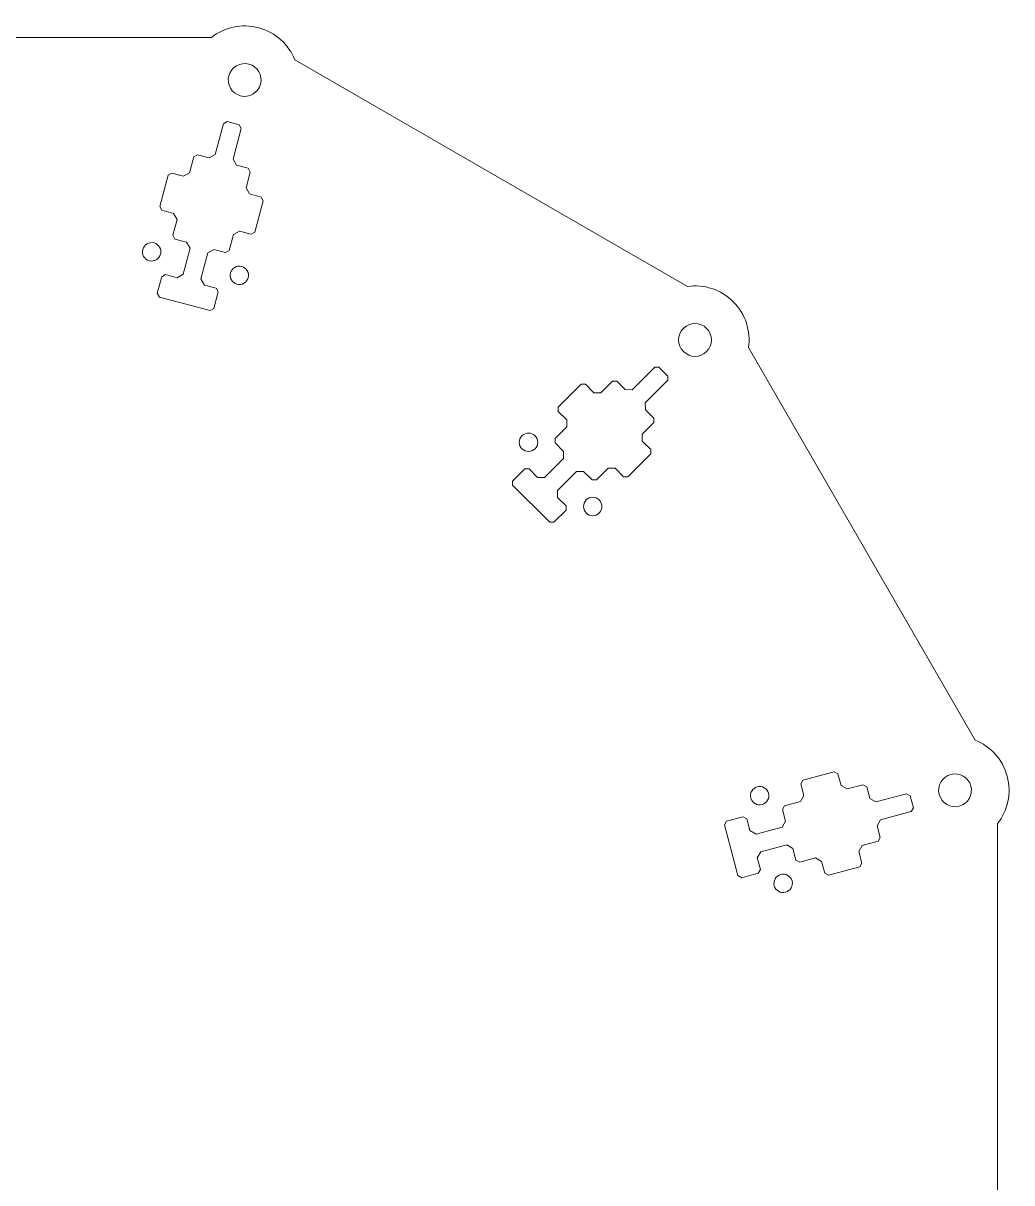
# Model space of a CAD drawing. Header units: millimetres. Extents: x -600 to 600, y -349 to 257.
# Drawn here: x -334 to -87, y -33.1 to 256.6 of the extents above; entities that cross this region are included whole.
import ezdxf

# ---------------------------------------------------------------- set-up
doc = ezdxf.new("R2010")
doc.units = ezdxf.units.MM
doc.header["$MEASUREMENT"] = 0
doc.layers.add('layer 1', color=7, linetype='Continuous')

msp = doc.modelspace()

# ---------------------------------------------------------------- linework, layer by layer
at = {"layer": 'layer 1', "color": 250, "lineweight": 9}
for points, knots in [([(-286.9567, -253.0725), (-286.9567, -253.0725), (-318.1778, -253.0723), (-318.1778, -253.0723), (-318.1778, -253.0723), (-318.1778, -253.0723), (-318.1778, -253.0722), (-318.1778, -253.0722), (-318.1778, -253.0722), (-319.9939, -253.0706), (-322.0654, -252.5196), (-322.0879, -249.1546), (-322.0879, -249.1546), (-322.0879, -249.1546), (-322.0874, -227.9058), (-322.0874, -227.9058), (-322.0874, -227.9058), (-322.0874, -226.2563), (-323.4381, -224.9058), (-325.0877, -224.9058), (-325.0877, -224.9058), (-325.0877, -224.9058), (-361.5357, -224.9059), (-361.5357, -224.9059), (-361.5357, -224.9059), (-363.4216, -224.9059), (-365.0883, -225.7759), (-365.0883, -227.906), (-365.0883, -227.906), (-365.0883, -227.906), (-365.0885, -249.1548), (-365.0885, -249.1548), (-365.0885, -249.1548), (-365.1108, -252.4876), (-367.1429, -253.0598), (-368.9464, -253.0719), (-368.9464, -253.0719), (-368.9464, -253.0719), (-400.2258, -253.0717), (-400.2258, -253.0717), (-400.2258, -253.0717), (-403.4528, -255.5977), (-407.7861, -256.6295), (-412.0494, -255.4872), (-412.0494, -255.4872), (-416.3123, -254.345), (-419.5489, -251.2851), (-421.0808, -247.4845), (-421.0808, -247.4845), (-421.0808, -247.4845), (-519.1744, -190.8497), (-519.1744, -190.8497), (-519.1744, -190.8497), (-523.2319, -191.4237), (-527.5005, -190.1506), (-530.6214, -187.0297), (-530.6214, -187.0297), (-533.7419, -183.9092), (-535.0151, -179.6411), (-534.4415, -175.5839), (-534.4415, -175.5839), (-534.4415, -175.5839), (-591.076, -77.4893), (-591.076, -77.4893), (-591.076, -77.4893), (-594.8768, -75.9576), (-597.9367, -72.7208), (-599.079, -68.4578), (-599.079, -68.4578), (-600.2211, -64.1951), (-599.1898, -59.8624), (-596.6647, -56.6356), (-596.6647, -56.6356), (-596.6647, -56.6356), (-596.6643, 56.6346), (-596.6643, 56.6346), (-596.6643, 56.6346), (-599.1897, 59.8615), (-600.2213, 64.1945), (-599.0791, 68.4574), (-599.0791, 68.4574), (-597.937, 72.72), (-594.8774, 75.9565), (-591.0772, 77.4884), (-591.0772, 77.4884), (-591.0772, 77.4884), (-534.4417, 175.5833), (-534.4417, 175.5833), (-534.4417, 175.5833), (-535.0154, 179.6406), (-533.7423, 183.9088), (-530.6217, 187.0294), (-530.6217, 187.0294), (-527.5013, 190.1499), (-523.2335, 191.4229), (-519.1765, 190.8496), (-519.1765, 190.8496), (-519.1765, 190.8496), (-421.0814, 247.4838), (-421.0814, 247.4838), (-421.0814, 247.4838), (-419.5497, 251.2848), (-416.3129, 254.3448), (-412.0498, 255.4871), (-412.0498, 255.4871), (-407.787, 256.6293), (-403.4541, 255.5978), (-400.2272, 253.0725), (-400.2272, 253.0725), (-400.2272, 253.0725), (-286.9574, 253.0723), (-286.9574, 253.0723), (-286.9574, 253.0723), (-283.7304, 255.5978), (-279.3975, 256.6294), (-275.1346, 255.4872), (-275.1346, 255.4872), (-270.872, 254.345), (-267.6355, 251.2855), (-266.1035, 247.4852), (-266.1035, 247.4852), (-266.1035, 247.4852), (-168.0084, 190.8498), (-168.0084, 190.8498), (-168.0084, 190.8498), (-163.9512, 191.4233), (-159.6831, 190.1502), (-156.5626, 187.0297), (-156.5626, 187.0297), (-153.4423, 183.9094), (-152.1691, 179.6416), (-152.7424, 175.5847), (-152.7424, 175.5847), (-152.7424, 175.5847), (-96.1072, 77.489), (-96.1072, 77.489), (-96.1072, 77.489), (-92.3068, 75.9572), (-89.2471, 72.7205), (-88.1049, 68.4578), (-88.1049, 68.4578), (-86.9628, 64.1952), (-87.9941, 59.8625), (-90.5192, 56.6358), (-90.5192, 56.6358), (-90.5192, 56.6358), (-90.5199, -56.6343), (-90.5199, -56.6343), (-90.5199, -56.6343), (-87.9942, -59.8613), (-86.9625, -64.1944), (-88.1048, -68.4574), (-88.1048, -68.4574), (-89.2471, -72.7204), (-92.3071, -75.9573), (-96.1079, -77.489), (-96.1079, -77.489), (-96.1079, -77.489), (-152.7423, -175.5824), (-152.7423, -175.5824), (-152.7423, -175.5824), (-152.1683, -179.64), (-153.4414, -183.9084), (-156.5622, -187.0294), (-156.5622, -187.0294), (-159.683, -190.1501), (-163.9513, -191.4233), (-168.0087, -190.8495), (-168.0087, -190.8495), (-168.0087, -190.8495), (-266.1026, -247.4839), (-266.1026, -247.4839), (-266.1026, -247.4839), (-267.6343, -251.2848), (-270.8711, -254.3448), (-275.1342, -255.4871), (-275.1342, -255.4871), (-279.397, -256.6293), (-283.7299, -255.5978), (-286.9567, -253.0725)], [0, 0, 0, 0, 0.02173913, 0.02173913, 0.02173913, 0.02173913, 0.04347826, 0.04347826, 0.04347826, 0.04347826, 0.06521739, 0.06521739, 0.06521739, 0.06521739, 0.08695652, 0.08695652, 0.08695652, 0.08695652, 0.10869565, 0.10869565, 0.10869565, 0.10869565, 0.13043478, 0.13043478, 0.13043478, 0.13043478, 0.15217391, 0.15217391, 0.15217391, 0.15217391, 0.17391304, 0.17391304, 0.17391304, 0.17391304, 0.19565217, 0.19565217, 0.19565217, 0.19565217, 0.2173913, 0.2173913, 0.2173913, 0.2173913, 0.23913043, 0.23913043, 0.23913043, 0.23913043, 0.26086957, 0.26086957, 0.26086957, 0.26086957, 0.2826087, 0.2826087, 0.2826087, 0.2826087, 0.30434783, 0.30434783, 0.30434783, 0.30434783, 0.32608696, 0.32608696, 0.32608696, 0.32608696, 0.34782609, 0.34782609, 0.34782609, 0.34782609, 0.36956522, 0.36956522, 0.36956522, 0.36956522, 0.39130435, 0.39130435, 0.39130435, 0.39130435, 0.41304348, 0.41304348, 0.41304348, 0.41304348, 0.43478261, 0.43478261, 0.43478261, 0.43478261, 0.45652174, 0.45652174, 0.45652174, 0.45652174, 0.47826087, 0.47826087, 0.47826087, 0.47826087, 0.5, 0.5, 0.5, 0.5, 0.52173913, 0.52173913, 0.52173913, 0.52173913, 0.54347826, 0.54347826, 0.54347826, 0.54347826, 0.56521739, 0.56521739, 0.56521739, 0.56521739, 0.58695652, 0.58695652, 0.58695652, 0.58695652, 0.60869565, 0.60869565, 0.60869565, 0.60869565, 0.63043478, 0.63043478, 0.63043478, 0.63043478, 0.65217391, 0.65217391, 0.65217391, 0.65217391, 0.67391304, 0.67391304, 0.67391304, 0.67391304, 0.69565217, 0.69565217, 0.69565217, 0.69565217, 0.7173913, 0.7173913, 0.7173913, 0.7173913, 0.73913043, 0.73913043, 0.73913043, 0.73913043, 0.76086957, 0.76086957, 0.76086957, 0.76086957, 0.7826087, 0.7826087, 0.7826087, 0.7826087, 0.80434783, 0.80434783, 0.80434783, 0.80434783, 0.82608696, 0.82608696, 0.82608696, 0.82608696, 0.84782609, 0.84782609, 0.84782609, 0.84782609, 0.86956522, 0.86956522, 0.86956522, 0.86956522, 0.89130435, 0.89130435, 0.89130435, 0.89130435, 0.91304348, 0.91304348, 0.91304348, 0.91304348, 0.93478261, 0.93478261, 0.93478261, 0.93478261, 0.95652174, 0.95652174, 0.95652174, 0.95652174, 1, 1, 1, 1]), ([(-295.5338, 193.0401), (-295.5338, 193.0401), (-294.0166, 193.9078), (-294.0166, 193.9078), (-294.0166, 193.9078), (-294.0166, 193.9078), (-292.273, 200.4147), (-292.273, 200.4147), (-292.273, 200.4147), (-292.273, 200.4147), (-293.1529, 201.9267), (-293.1529, 201.9267), (-293.1529, 201.9267), (-293.1529, 201.9267), (-296.0507, 202.7034), (-296.0507, 202.7034), (-296.0507, 202.7034), (-296.0507, 202.7034), (-296.5873, 203.6325), (-296.5873, 203.6325), (-296.5873, 203.6325), (-296.5873, 203.6325), (-295.524, 207.6008), (-295.524, 207.6008), (-295.524, 207.6008), (-295.524, 207.6008), (-296.4036, 209.1131), (-296.4036, 209.1131), (-296.4036, 209.1131), (-296.4036, 209.1131), (-299.302, 209.8895), (-299.302, 209.8895), (-299.302, 209.8895), (-299.302, 209.8895), (-299.8382, 210.8186), (-299.8382, 210.8186), (-299.8382, 210.8186), (-299.8382, 210.8186), (-297.7463, 218.6262), (-297.7463, 218.6262), (-297.7463, 218.6262), (-297.7463, 218.6262), (-296.8171, 219.1625), (-296.8171, 219.1625), (-296.8171, 219.1625), (-296.8171, 219.1625), (-293.9189, 218.3856), (-293.9189, 218.3856), (-293.9189, 218.3856), (-293.9189, 218.3856), (-292.401, 219.2556), (-292.401, 219.2556), (-292.401, 219.2556), (-292.401, 219.2556), (-291.3377, 223.2241), (-291.3377, 223.2241), (-291.3377, 223.2241), (-291.3377, 223.2241), (-290.4087, 223.7604), (-290.4087, 223.7604), (-290.4087, 223.7604), (-290.4087, 223.7604), (-287.5105, 222.984), (-287.5105, 222.984), (-287.5105, 222.984), (-287.5105, 222.984), (-285.9925, 223.8536), (-285.9925, 223.8536), (-285.9925, 223.8536), (-285.9925, 223.8536), (-283.9459, 231.4928), (-283.9459, 231.4928), (-283.9459, 231.4928), (-283.9459, 231.4928), (-283.0165, 232.0291), (-283.0165, 232.0291), (-283.0165, 232.0291), (-283.0165, 232.0291), (-280.039, 231.2316), (-280.039, 231.2316), (-280.039, 231.2316), (-280.039, 231.2316), (-279.5023, 230.3022), (-279.5023, 230.3022), (-279.5023, 230.3022), (-279.5023, 230.3022), (-281.5494, 222.6631), (-281.5494, 222.6631), (-281.5494, 222.6631), (-281.5494, 222.6631), (-280.6697, 221.1508), (-280.6697, 221.1508), (-280.6697, 221.1508), (-280.6697, 221.1508), (-277.7716, 220.3745), (-277.7716, 220.3745), (-277.7716, 220.3745), (-277.7716, 220.3745), (-277.2351, 219.4455), (-277.2351, 219.4455), (-277.2351, 219.4455), (-277.2351, 219.4455), (-278.2984, 215.4768), (-278.2984, 215.4768), (-278.2984, 215.4768), (-278.2984, 215.4768), (-277.4189, 213.9648), (-277.4189, 213.9648), (-277.4189, 213.9648), (-277.4189, 213.9648), (-274.5205, 213.1881), (-274.5205, 213.1881), (-274.5205, 213.1881), (-274.5205, 213.1881), (-273.984, 212.259), (-273.984, 212.259), (-273.984, 212.259), (-273.984, 212.259), (-276.0762, 204.4518), (-276.0762, 204.4518), (-276.0762, 204.4518), (-276.0762, 204.4518), (-277.0054, 203.9154), (-277.0054, 203.9154), (-277.0054, 203.9154), (-277.0054, 203.9154), (-279.9035, 204.6919), (-279.9035, 204.6919), (-279.9035, 204.6919), (-279.9035, 204.6919), (-281.4214, 203.8219), (-281.4214, 203.8219), (-281.4214, 203.8219), (-281.4214, 203.8219), (-282.485, 199.8538), (-282.485, 199.8538), (-282.485, 199.8538), (-282.485, 199.8538), (-283.4138, 199.3177), (-283.4138, 199.3177), (-283.4138, 199.3177), (-283.4138, 199.3177), (-286.312, 200.0939), (-286.312, 200.0939), (-286.312, 200.0939), (-286.312, 200.0939), (-287.8293, 199.2266), (-287.8293, 199.2266), (-287.8293, 199.2266), (-287.8293, 199.2266), (-289.573, 192.7196), (-289.573, 192.7196), (-289.573, 192.7196), (-289.573, 192.7196), (-288.693, 191.2071), (-288.693, 191.2071), (-288.693, 191.2071), (-288.693, 191.2071), (-285.795, 190.4306), (-285.795, 190.4306), (-285.795, 190.4306), (-285.795, 190.4306), (-285.2584, 189.5014), (-285.2584, 189.5014), (-285.2584, 189.5014), (-285.2584, 189.5014), (-286.367, 185.3649), (-286.367, 185.3649), (-286.367, 185.3649), (-286.367, 185.3649), (-287.2961, 184.8286), (-287.2961, 184.8286), (-287.2961, 184.8286), (-287.2961, 184.8286), (-299.9332, 188.2145), (-299.9332, 188.2145), (-299.9332, 188.2145), (-299.9332, 188.2145), (-300.4697, 189.1435), (-300.4697, 189.1435), (-300.4697, 189.1435), (-300.4697, 189.1435), (-299.3611, 193.28), (-299.3611, 193.28), (-299.3611, 193.28), (-299.3611, 193.28), (-298.432, 193.8167), (-298.432, 193.8167), (-298.432, 193.8167), (-298.432, 193.8167), (-295.5338, 193.0401), (-295.5338, 193.0401)], [0, 0, 0, 0, 0.02040816, 0.02040816, 0.02040816, 0.02040816, 0.04081633, 0.04081633, 0.04081633, 0.04081633, 0.06122449, 0.06122449, 0.06122449, 0.06122449, 0.08163265, 0.08163265, 0.08163265, 0.08163265, 0.10204082, 0.10204082, 0.10204082, 0.10204082, 0.12244898, 0.12244898, 0.12244898, 0.12244898, 0.14285714, 0.14285714, 0.14285714, 0.14285714, 0.16326531, 0.16326531, 0.16326531, 0.16326531, 0.18367347, 0.18367347, 0.18367347, 0.18367347, 0.20408163, 0.20408163, 0.20408163, 0.20408163, 0.2244898, 0.2244898, 0.2244898, 0.2244898, 0.24489796, 0.24489796, 0.24489796, 0.24489796, 0.26530612, 0.26530612, 0.26530612, 0.26530612, 0.28571429, 0.28571429, 0.28571429, 0.28571429, 0.30612245, 0.30612245, 0.30612245, 0.30612245, 0.32653061, 0.32653061, 0.32653061, 0.32653061, 0.34693878, 0.34693878, 0.34693878, 0.34693878, 0.36734694, 0.36734694, 0.36734694, 0.36734694, 0.3877551, 0.3877551, 0.3877551, 0.3877551, 0.40816327, 0.40816327, 0.40816327, 0.40816327, 0.42857143, 0.42857143, 0.42857143, 0.42857143, 0.44897959, 0.44897959, 0.44897959, 0.44897959, 0.46938776, 0.46938776, 0.46938776, 0.46938776, 0.48979592, 0.48979592, 0.48979592, 0.48979592, 0.51020408, 0.51020408, 0.51020408, 0.51020408, 0.53061224, 0.53061224, 0.53061224, 0.53061224, 0.55102041, 0.55102041, 0.55102041, 0.55102041, 0.57142857, 0.57142857, 0.57142857, 0.57142857, 0.59183673, 0.59183673, 0.59183673, 0.59183673, 0.6122449, 0.6122449, 0.6122449, 0.6122449, 0.63265306, 0.63265306, 0.63265306, 0.63265306, 0.65306122, 0.65306122, 0.65306122, 0.65306122, 0.67346939, 0.67346939, 0.67346939, 0.67346939, 0.69387755, 0.69387755, 0.69387755, 0.69387755, 0.71428571, 0.71428571, 0.71428571, 0.71428571, 0.73469388, 0.73469388, 0.73469388, 0.73469388, 0.75510204, 0.75510204, 0.75510204, 0.75510204, 0.7755102, 0.7755102, 0.7755102, 0.7755102, 0.79591837, 0.79591837, 0.79591837, 0.79591837, 0.81632653, 0.81632653, 0.81632653, 0.81632653, 0.83673469, 0.83673469, 0.83673469, 0.83673469, 0.85714286, 0.85714286, 0.85714286, 0.85714286, 0.87755102, 0.87755102, 0.87755102, 0.87755102, 0.89795918, 0.89795918, 0.89795918, 0.89795918, 0.91836735, 0.91836735, 0.91836735, 0.91836735, 0.93877551, 0.93877551, 0.93877551, 0.93877551, 0.95918367, 0.95918367, 0.95918367, 0.95918367, 1, 1, 1, 1]), ([(-302.4755, 197.2817), (-303.7024, 197.6106), (-304.4312, 198.8714), (-304.1021, 200.0986), (-304.1021, 200.0986), (-303.7732, 201.3256), (-302.5122, 202.0539), (-301.2851, 201.7251), (-301.2851, 201.7251), (-300.058, 201.3963), (-299.3303, 200.1351), (-299.6589, 198.9082), (-299.6589, 198.9082), (-299.9875, 197.6812), (-301.2487, 196.9529), (-302.4755, 197.2817)], [0, 0, 0, 0, 0.2, 0.2, 0.2, 0.2, 0.4, 0.4, 0.4, 0.4, 0.6, 0.6, 0.6, 0.6, 1, 1, 1, 1]), ([(-280.5604, 191.4097), (-281.7873, 191.7384), (-282.5152, 192.9994), (-282.1867, 194.2265), (-282.1867, 194.2265), (-281.8579, 195.4533), (-280.5969, 196.1815), (-279.3699, 195.8527), (-279.3699, 195.8527), (-278.1429, 195.5241), (-277.4151, 194.263), (-277.7436, 193.0358), (-277.7436, 193.0358), (-278.0725, 191.8089), (-279.3335, 191.0806), (-280.5604, 191.4097)], [0, 0, 0, 0, 0.2, 0.2, 0.2, 0.2, 0.4, 0.4, 0.4, 0.4, 0.6, 0.6, 0.6, 0.6, 1, 1, 1, 1]), ([(-205.4522, 143.1483), (-205.4522, 143.1483), (-203.7044, 143.1411), (-203.7044, 143.1411), (-203.7044, 143.1411), (-203.7044, 143.1411), (-198.941, 147.9044), (-198.941, 147.9044), (-198.941, 147.9044), (-198.941, 147.9044), (-198.947, 149.6538), (-198.947, 149.6538), (-198.947, 149.6538), (-198.947, 149.6538), (-201.0682, 151.7753), (-201.0682, 151.7753), (-201.0682, 151.7753), (-201.0682, 151.7753), (-201.0683, 152.8483), (-201.0683, 152.8483), (-201.0683, 152.8483), (-201.0683, 152.8483), (-198.1634, 155.7532), (-198.1634, 155.7532), (-198.1634, 155.7532), (-198.1634, 155.7532), (-198.169, 157.5027), (-198.169, 157.5027), (-198.169, 157.5027), (-198.169, 157.5027), (-200.2909, 159.6243), (-200.2909, 159.6243), (-200.2909, 159.6243), (-200.2909, 159.6243), (-200.2907, 160.697), (-200.2907, 160.697), (-200.2907, 160.697), (-200.2907, 160.697), (-194.5752, 166.4127), (-194.5752, 166.4127), (-194.5752, 166.4127), (-194.5752, 166.4127), (-193.5024, 166.4125), (-193.5024, 166.4125), (-193.5024, 166.4125), (-193.5024, 166.4125), (-191.3809, 164.2907), (-191.3809, 164.2907), (-191.3809, 164.2907), (-191.3809, 164.2907), (-189.6314, 164.2851), (-189.6314, 164.2851), (-189.6314, 164.2851), (-189.6314, 164.2851), (-186.7262, 167.1903), (-186.7262, 167.1903), (-186.7262, 167.1903), (-186.7262, 167.1903), (-185.6536, 167.1902), (-185.6536, 167.1902), (-185.6536, 167.1902), (-185.6536, 167.1902), (-183.5319, 165.0687), (-183.5319, 165.0687), (-183.5319, 165.0687), (-183.5319, 165.0687), (-181.7825, 165.0629), (-181.7825, 165.0629), (-181.7825, 165.0629), (-181.7825, 165.0629), (-176.1904, 170.6553), (-176.1904, 170.6553), (-176.1904, 170.6553), (-176.1904, 170.6553), (-175.1174, 170.655), (-175.1174, 170.655), (-175.1174, 170.655), (-175.1174, 170.655), (-172.9376, 168.4756), (-172.9376, 168.4756), (-172.9376, 168.4756), (-172.9376, 168.4756), (-172.9374, 167.4024), (-172.9374, 167.4024), (-172.9374, 167.4024), (-172.9374, 167.4024), (-178.5298, 161.8103), (-178.5298, 161.8103), (-178.5298, 161.8103), (-178.5298, 161.8103), (-178.5241, 160.0608), (-178.5241, 160.0608), (-178.5241, 160.0608), (-178.5241, 160.0608), (-176.4025, 157.9394), (-176.4025, 157.9394), (-176.4025, 157.9394), (-176.4025, 157.9394), (-176.4024, 156.8666), (-176.4024, 156.8666), (-176.4024, 156.8666), (-176.4024, 156.8666), (-179.3075, 153.9613), (-179.3075, 153.9613), (-179.3075, 153.9613), (-179.3075, 153.9613), (-179.3019, 152.2121), (-179.3019, 152.2121), (-179.3019, 152.2121), (-179.3019, 152.2121), (-177.1801, 150.0903), (-177.1801, 150.0903), (-177.1801, 150.0903), (-177.1801, 150.0903), (-177.18, 149.0174), (-177.18, 149.0174), (-177.18, 149.0174), (-177.18, 149.0174), (-182.8956, 143.3022), (-182.8956, 143.3022), (-182.8956, 143.3022), (-182.8956, 143.3022), (-183.9685, 143.3023), (-183.9685, 143.3023), (-183.9685, 143.3023), (-183.9685, 143.3023), (-186.0901, 145.4238), (-186.0901, 145.4238), (-186.0901, 145.4238), (-186.0901, 145.4238), (-187.8396, 145.4294), (-187.8396, 145.4294), (-187.8396, 145.4294), (-187.8396, 145.4294), (-190.7448, 142.5247), (-190.7448, 142.5247), (-190.7448, 142.5247), (-190.7448, 142.5247), (-191.8171, 142.5248), (-191.8171, 142.5248), (-191.8171, 142.5248), (-191.8171, 142.5248), (-193.939, 144.6461), (-193.939, 144.6461), (-193.939, 144.6461), (-193.939, 144.6461), (-195.6867, 144.6536), (-195.6867, 144.6536), (-195.6867, 144.6536), (-195.6867, 144.6536), (-200.4502, 139.8903), (-200.4502, 139.8903), (-200.4502, 139.8903), (-200.4502, 139.8903), (-200.4444, 138.1404), (-200.4444, 138.1404), (-200.4444, 138.1404), (-200.4444, 138.1404), (-198.3229, 136.019), (-198.3229, 136.019), (-198.3229, 136.019), (-198.3229, 136.019), (-198.3228, 134.946), (-198.3228, 134.946), (-198.3228, 134.946), (-198.3228, 134.946), (-201.3511, 131.918), (-201.3511, 131.918), (-201.3511, 131.918), (-201.3511, 131.918), (-202.4239, 131.918), (-202.4239, 131.918), (-202.4239, 131.918), (-202.4239, 131.918), (-211.675, 141.1688), (-211.675, 141.1688), (-211.675, 141.1688), (-211.675, 141.1688), (-211.6751, 142.2417), (-211.6751, 142.2417), (-211.6751, 142.2417), (-211.6751, 142.2417), (-208.6468, 145.2696), (-208.6468, 145.2696), (-208.6468, 145.2696), (-208.6468, 145.2696), (-207.5738, 145.2699), (-207.5738, 145.2699), (-207.5738, 145.2699), (-207.5738, 145.2699), (-205.4522, 143.1483), (-205.4522, 143.1483)], [0, 0, 0, 0, 0.02040816, 0.02040816, 0.02040816, 0.02040816, 0.04081633, 0.04081633, 0.04081633, 0.04081633, 0.06122449, 0.06122449, 0.06122449, 0.06122449, 0.08163265, 0.08163265, 0.08163265, 0.08163265, 0.10204082, 0.10204082, 0.10204082, 0.10204082, 0.12244898, 0.12244898, 0.12244898, 0.12244898, 0.14285714, 0.14285714, 0.14285714, 0.14285714, 0.16326531, 0.16326531, 0.16326531, 0.16326531, 0.18367347, 0.18367347, 0.18367347, 0.18367347, 0.20408163, 0.20408163, 0.20408163, 0.20408163, 0.2244898, 0.2244898, 0.2244898, 0.2244898, 0.24489796, 0.24489796, 0.24489796, 0.24489796, 0.26530612, 0.26530612, 0.26530612, 0.26530612, 0.28571429, 0.28571429, 0.28571429, 0.28571429, 0.30612245, 0.30612245, 0.30612245, 0.30612245, 0.32653061, 0.32653061, 0.32653061, 0.32653061, 0.34693878, 0.34693878, 0.34693878, 0.34693878, 0.36734694, 0.36734694, 0.36734694, 0.36734694, 0.3877551, 0.3877551, 0.3877551, 0.3877551, 0.40816327, 0.40816327, 0.40816327, 0.40816327, 0.42857143, 0.42857143, 0.42857143, 0.42857143, 0.44897959, 0.44897959, 0.44897959, 0.44897959, 0.46938776, 0.46938776, 0.46938776, 0.46938776, 0.48979592, 0.48979592, 0.48979592, 0.48979592, 0.51020408, 0.51020408, 0.51020408, 0.51020408, 0.53061224, 0.53061224, 0.53061224, 0.53061224, 0.55102041, 0.55102041, 0.55102041, 0.55102041, 0.57142857, 0.57142857, 0.57142857, 0.57142857, 0.59183673, 0.59183673, 0.59183673, 0.59183673, 0.6122449, 0.6122449, 0.6122449, 0.6122449, 0.63265306, 0.63265306, 0.63265306, 0.63265306, 0.65306122, 0.65306122, 0.65306122, 0.65306122, 0.67346939, 0.67346939, 0.67346939, 0.67346939, 0.69387755, 0.69387755, 0.69387755, 0.69387755, 0.71428571, 0.71428571, 0.71428571, 0.71428571, 0.73469388, 0.73469388, 0.73469388, 0.73469388, 0.75510204, 0.75510204, 0.75510204, 0.75510204, 0.7755102, 0.7755102, 0.7755102, 0.7755102, 0.79591837, 0.79591837, 0.79591837, 0.79591837, 0.81632653, 0.81632653, 0.81632653, 0.81632653, 0.83673469, 0.83673469, 0.83673469, 0.83673469, 0.85714286, 0.85714286, 0.85714286, 0.85714286, 0.87755102, 0.87755102, 0.87755102, 0.87755102, 0.89795918, 0.89795918, 0.89795918, 0.89795918, 0.91836735, 0.91836735, 0.91836735, 0.91836735, 0.93877551, 0.93877551, 0.93877551, 0.93877551, 0.95918367, 0.95918367, 0.95918367, 0.95918367, 1, 1, 1, 1]), ([(-209.3431, 150.2924), (-210.2411, 151.1907), (-210.2419, 152.647), (-209.3433, 153.5453), (-209.3433, 153.5453), (-208.4449, 154.4434), (-206.9888, 154.4436), (-206.0905, 153.5453), (-206.0905, 153.5453), (-205.1922, 152.647), (-205.1926, 151.1909), (-206.0906, 150.2927), (-206.0906, 150.2927), (-206.9886, 149.3944), (-208.445, 149.3943), (-209.3431, 150.2924)], [0, 0, 0, 0, 0.2, 0.2, 0.2, 0.2, 0.4, 0.4, 0.4, 0.4, 0.6, 0.6, 0.6, 0.6, 1, 1, 1, 1]), ([(-193.3001, 134.2496), (-194.1983, 135.1477), (-194.1981, 136.6038), (-193.3001, 137.5021), (-193.3001, 137.5021), (-192.402, 138.4002), (-190.9458, 138.4003), (-190.0475, 137.5021), (-190.0475, 137.5021), (-189.1492, 136.604), (-189.1495, 135.1479), (-190.0476, 134.2495), (-190.0476, 134.2495), (-190.9459, 133.3513), (-192.4021, 133.3511), (-193.3001, 134.2496)], [0, 0, 0, 0, 0.2, 0.2, 0.2, 0.2, 0.4, 0.4, 0.4, 0.4, 0.6, 0.6, 0.6, 0.6, 1, 1, 1, 1]), ([(-152.3856, 54.9003), (-152.3856, 54.9003), (-150.8755, 54.0202), (-150.8755, 54.0202), (-150.8755, 54.0202), (-150.8755, 54.0202), (-144.3687, 55.7636), (-144.3687, 55.7636), (-144.3687, 55.7636), (-144.3687, 55.7636), (-143.4991, 57.2816), (-143.4991, 57.2816), (-143.4991, 57.2816), (-143.4991, 57.2816), (-144.2754, 60.1795), (-144.2754, 60.1795), (-144.2754, 60.1795), (-144.2754, 60.1795), (-143.739, 61.1088), (-143.739, 61.1088), (-143.739, 61.1088), (-143.739, 61.1088), (-139.7708, 62.1721), (-139.7708, 62.1721), (-139.7708, 62.1721), (-139.7708, 62.1721), (-138.9009, 63.69), (-138.9009, 63.69), (-138.9009, 63.69), (-138.9009, 63.69), (-139.6777, 66.5883), (-139.6777, 66.5883), (-139.6777, 66.5883), (-139.6777, 66.5883), (-139.1412, 67.5172), (-139.1412, 67.5172), (-139.1412, 67.5172), (-139.1412, 67.5172), (-131.3336, 69.6093), (-131.3336, 69.6093), (-131.3336, 69.6093), (-131.3336, 69.6093), (-130.4046, 69.0728), (-130.4046, 69.0728), (-130.4046, 69.0728), (-130.4046, 69.0728), (-129.6283, 66.1745), (-129.6283, 66.1745), (-129.6283, 66.1745), (-129.6283, 66.1745), (-128.116, 65.2949), (-128.116, 65.2949), (-128.116, 65.2949), (-128.116, 65.2949), (-124.1474, 66.3583), (-124.1474, 66.3583), (-124.1474, 66.3583), (-124.1474, 66.3583), (-123.2185, 65.8219), (-123.2185, 65.8219), (-123.2185, 65.8219), (-123.2185, 65.8219), (-122.4418, 62.9238), (-122.4418, 62.9238), (-122.4418, 62.9238), (-122.4418, 62.9238), (-120.9297, 62.044), (-120.9297, 62.044), (-120.9297, 62.044), (-120.9297, 62.044), (-113.2906, 64.0911), (-113.2906, 64.0911), (-113.2906, 64.0911), (-113.2906, 64.0911), (-112.3615, 63.5544), (-112.3615, 63.5544), (-112.3615, 63.5544), (-112.3615, 63.5544), (-111.5634, 60.5771), (-111.5634, 60.5771), (-111.5634, 60.5771), (-111.5634, 60.5771), (-112.0999, 59.6476), (-112.0999, 59.6476), (-112.0999, 59.6476), (-112.0999, 59.6476), (-119.7391, 57.6009), (-119.7391, 57.6009), (-119.7391, 57.6009), (-119.7391, 57.6009), (-120.6089, 56.0829), (-120.6089, 56.0829), (-120.6089, 56.0829), (-120.6089, 56.0829), (-119.8322, 53.1849), (-119.8322, 53.1849), (-119.8322, 53.1849), (-119.8322, 53.1849), (-120.3685, 52.2558), (-120.3685, 52.2558), (-120.3685, 52.2558), (-120.3685, 52.2558), (-124.3371, 51.1923), (-124.3371, 51.1923), (-124.3371, 51.1923), (-124.3371, 51.1923), (-125.2068, 49.6746), (-125.2068, 49.6746), (-125.2068, 49.6746), (-125.2068, 49.6746), (-124.4302, 46.7762), (-124.4302, 46.7762), (-124.4302, 46.7762), (-124.4302, 46.7762), (-124.9666, 45.847), (-124.9666, 45.847), (-124.9666, 45.847), (-124.9666, 45.847), (-132.774, 43.7553), (-132.774, 43.7553), (-132.774, 43.7553), (-132.774, 43.7553), (-133.7031, 44.2918), (-133.7031, 44.2918), (-133.7031, 44.2918), (-133.7031, 44.2918), (-134.4797, 47.1899), (-134.4797, 47.1899), (-134.4797, 47.1899), (-134.4797, 47.1899), (-135.9921, 48.0695), (-135.9921, 48.0695), (-135.9921, 48.0695), (-135.9921, 48.0695), (-139.9604, 47.0065), (-139.9604, 47.0065), (-139.9604, 47.0065), (-139.9604, 47.0065), (-140.889, 47.5428), (-140.889, 47.5428), (-140.889, 47.5428), (-140.889, 47.5428), (-141.6659, 50.4408), (-141.6659, 50.4408), (-141.6659, 50.4408), (-141.6659, 50.4408), (-143.1757, 51.3212), (-143.1757, 51.3212), (-143.1757, 51.3212), (-143.1757, 51.3212), (-149.6827, 49.5778), (-149.6827, 49.5778), (-149.6827, 49.5778), (-149.6827, 49.5778), (-150.5526, 48.0594), (-150.5526, 48.0594), (-150.5526, 48.0594), (-150.5526, 48.0594), (-149.7761, 45.1615), (-149.7761, 45.1615), (-149.7761, 45.1615), (-149.7761, 45.1615), (-150.3125, 44.2322), (-150.3125, 44.2322), (-150.3125, 44.2322), (-150.3125, 44.2322), (-154.4491, 43.124), (-154.4491, 43.124), (-154.4491, 43.124), (-154.4491, 43.124), (-155.3781, 43.6604), (-155.3781, 43.6604), (-155.3781, 43.6604), (-155.3781, 43.6604), (-158.7644, 56.2974), (-158.7644, 56.2974), (-158.7644, 56.2974), (-158.7644, 56.2974), (-158.228, 57.2266), (-158.228, 57.2266), (-158.228, 57.2266), (-158.228, 57.2266), (-154.0915, 58.3347), (-154.0915, 58.3347), (-154.0915, 58.3347), (-154.0915, 58.3347), (-153.1621, 57.7985), (-153.1621, 57.7985), (-153.1621, 57.7985), (-153.1621, 57.7985), (-152.3856, 54.9003), (-152.3856, 54.9003)], [0, 0, 0, 0, 0.02040816, 0.02040816, 0.02040816, 0.02040816, 0.04081633, 0.04081633, 0.04081633, 0.04081633, 0.06122449, 0.06122449, 0.06122449, 0.06122449, 0.08163265, 0.08163265, 0.08163265, 0.08163265, 0.10204082, 0.10204082, 0.10204082, 0.10204082, 0.12244898, 0.12244898, 0.12244898, 0.12244898, 0.14285714, 0.14285714, 0.14285714, 0.14285714, 0.16326531, 0.16326531, 0.16326531, 0.16326531, 0.18367347, 0.18367347, 0.18367347, 0.18367347, 0.20408163, 0.20408163, 0.20408163, 0.20408163, 0.2244898, 0.2244898, 0.2244898, 0.2244898, 0.24489796, 0.24489796, 0.24489796, 0.24489796, 0.26530612, 0.26530612, 0.26530612, 0.26530612, 0.28571429, 0.28571429, 0.28571429, 0.28571429, 0.30612245, 0.30612245, 0.30612245, 0.30612245, 0.32653061, 0.32653061, 0.32653061, 0.32653061, 0.34693878, 0.34693878, 0.34693878, 0.34693878, 0.36734694, 0.36734694, 0.36734694, 0.36734694, 0.3877551, 0.3877551, 0.3877551, 0.3877551, 0.40816327, 0.40816327, 0.40816327, 0.40816327, 0.42857143, 0.42857143, 0.42857143, 0.42857143, 0.44897959, 0.44897959, 0.44897959, 0.44897959, 0.46938776, 0.46938776, 0.46938776, 0.46938776, 0.48979592, 0.48979592, 0.48979592, 0.48979592, 0.51020408, 0.51020408, 0.51020408, 0.51020408, 0.53061224, 0.53061224, 0.53061224, 0.53061224, 0.55102041, 0.55102041, 0.55102041, 0.55102041, 0.57142857, 0.57142857, 0.57142857, 0.57142857, 0.59183673, 0.59183673, 0.59183673, 0.59183673, 0.6122449, 0.6122449, 0.6122449, 0.6122449, 0.63265306, 0.63265306, 0.63265306, 0.63265306, 0.65306122, 0.65306122, 0.65306122, 0.65306122, 0.67346939, 0.67346939, 0.67346939, 0.67346939, 0.69387755, 0.69387755, 0.69387755, 0.69387755, 0.71428571, 0.71428571, 0.71428571, 0.71428571, 0.73469388, 0.73469388, 0.73469388, 0.73469388, 0.75510204, 0.75510204, 0.75510204, 0.75510204, 0.7755102, 0.7755102, 0.7755102, 0.7755102, 0.79591837, 0.79591837, 0.79591837, 0.79591837, 0.81632653, 0.81632653, 0.81632653, 0.81632653, 0.83673469, 0.83673469, 0.83673469, 0.83673469, 0.85714286, 0.85714286, 0.85714286, 0.85714286, 0.87755102, 0.87755102, 0.87755102, 0.87755102, 0.89795918, 0.89795918, 0.89795918, 0.89795918, 0.91836735, 0.91836735, 0.91836735, 0.91836735, 0.93877551, 0.93877551, 0.93877551, 0.93877551, 0.95918367, 0.95918367, 0.95918367, 0.95918367, 1, 1, 1, 1]), ([(-152.1831, 63.0327), (-152.5117, 64.2597), (-151.7842, 65.5213), (-150.5569, 65.8499), (-150.5569, 65.8499), (-149.3298, 66.1785), (-148.0686, 65.4506), (-147.7398, 64.2235), (-147.7398, 64.2235), (-147.411, 62.9964), (-148.1394, 61.7356), (-149.3662, 61.4067), (-149.3662, 61.4067), (-150.5931, 61.0778), (-151.8544, 61.8059), (-152.1831, 63.0327)], [0, 0, 0, 0, 0.2, 0.2, 0.2, 0.2, 0.4, 0.4, 0.4, 0.4, 0.6, 0.6, 0.6, 0.6, 1, 1, 1, 1]), ([(-146.3109, 41.1177), (-146.6397, 42.3446), (-145.9115, 43.6055), (-144.6846, 43.9345), (-144.6846, 43.9345), (-143.4578, 44.2632), (-142.1966, 43.5352), (-141.8678, 42.3082), (-141.8678, 42.3082), (-141.5389, 41.0813), (-142.2672, 39.8204), (-143.4942, 39.4914), (-143.4942, 39.4914), (-144.7212, 39.1627), (-145.9824, 39.8906), (-146.3109, 41.1177)], [0, 0, 0, 0, 0.2, 0.2, 0.2, 0.2, 0.4, 0.4, 0.4, 0.4, 0.6, 0.6, 0.6, 0.6, 1, 1, 1, 1])]:
    msp.add_open_spline(points, degree=3, knots=knots, dxfattribs=at)
at = {"layer": 'layer 1', "color": 1, "lineweight": 9}
for points in [[(-279.6895, 238.4868), (-281.867, 239.0703), (-283.1723, 241.3305), (-282.5888, 243.5081), (-282.5888, 243.5081), (-282.0053, 245.6856), (-279.745, 246.9909), (-277.5674, 246.4074), (-277.5674, 246.4074), (-275.3897, 245.8239), (-274.0848, 243.5634), (-274.6683, 241.3857), (-274.6683, 241.3857), (-275.2517, 239.2084), (-277.5122, 237.9034), (-279.6895, 238.4868)], [(-169.0073, 174.5844), (-170.6085, 176.1856), (-170.609, 178.7814), (-169.0076, 180.3826), (-169.0076, 180.3826), (-167.4063, 181.9838), (-164.8106, 181.9841), (-163.2093, 180.3828), (-163.2093, 180.3828), (-161.6079, 178.7815), (-161.6082, 176.1857), (-163.2095, 174.5844), (-163.2095, 174.5844), (-164.8105, 172.9834), (-167.4063, 172.9834), (-169.0073, 174.5844)], [(-105.1051, 63.9022), (-105.6885, 66.0797), (-104.3838, 68.3404), (-102.2062, 68.9239), (-102.2062, 68.9239), (-100.0287, 69.5073), (-97.7681, 68.2024), (-97.1846, 66.0249), (-97.1846, 66.0249), (-96.6011, 63.8471), (-97.9062, 61.5868), (-100.0839, 61.0033), (-100.0839, 61.0033), (-102.2612, 60.4199), (-104.5217, 61.7249), (-105.1051, 63.9022)]]:
    msp.add_open_spline(points, degree=3, knots=[0, 0, 0, 0, 0.2, 0.2, 0.2, 0.2, 0.4, 0.4, 0.4, 0.4, 0.6, 0.6, 0.6, 0.6, 1, 1, 1, 1], dxfattribs=at)

doc.saveas('drawing.dxf')
